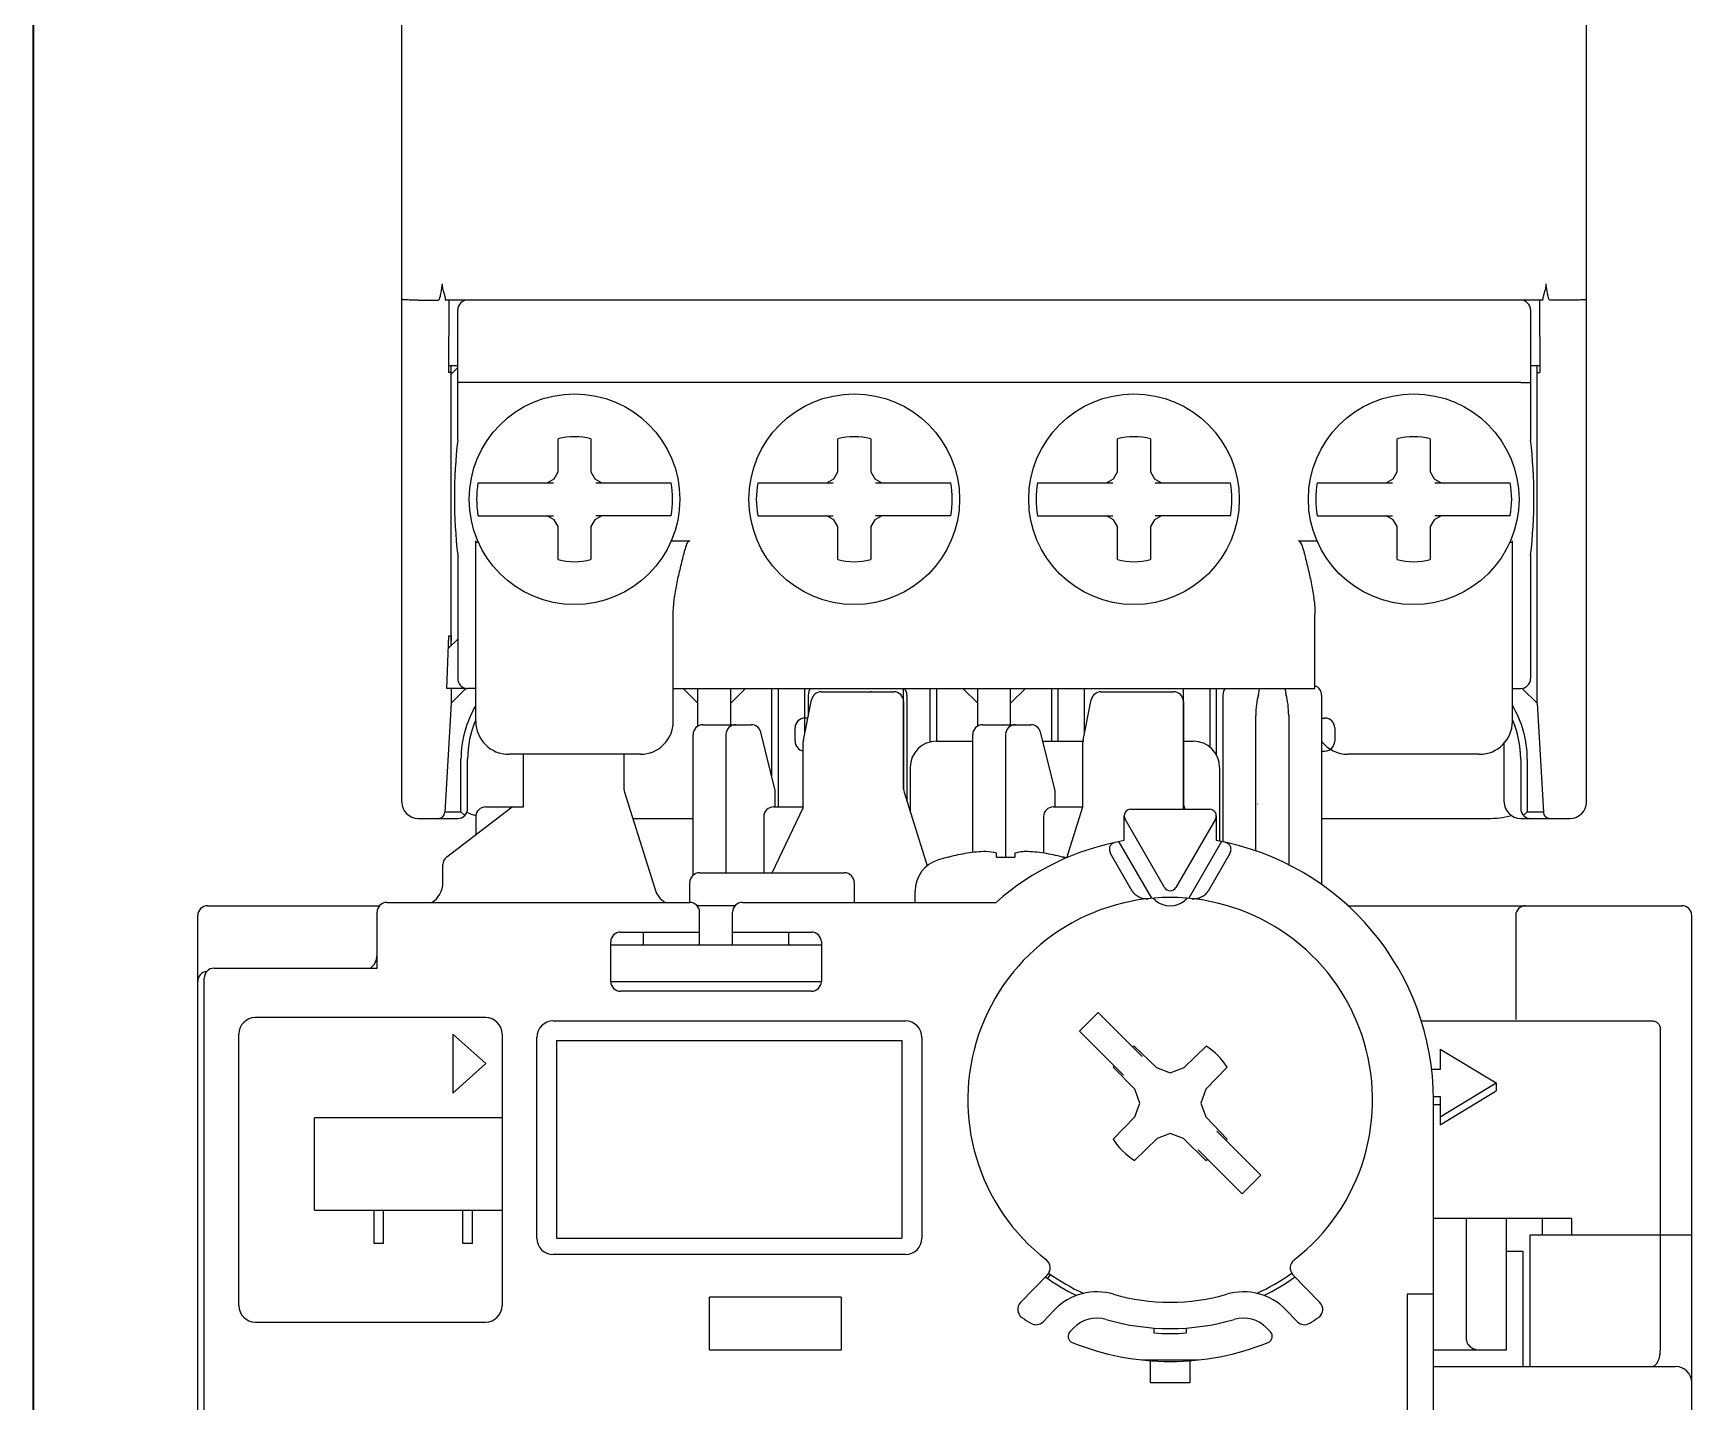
# Model space of a CAD drawing. Header units: millimetres. Extents: x 0 to 19090, y 0 to 12100.
# Drawn here: x 16945.1 to 16995.5, y 10443.6 to 10485.2 of the extents above; entities that cross this region are included whole.
import ezdxf

# ---------------------------------------------------------------- set-up
doc = ezdxf.new("R2010")
doc.units = ezdxf.units.MM
doc.header["$MEASUREMENT"] = 0
doc.layers.add('NetDam', color=7, linetype='Continuous', lineweight=35)

msp = doc.modelspace()

# ---------------------------------------------------------------- linework, layer by layer
at = {"color": 7, "linetype": 'Continuous'}
for p, q in [((16956.292, 10461.875), (16956.292, 10527.875)), ((16992.292, 10461.875), (16992.292, 10523.772)), ((16956.792, 10477.125), (16957.403, 10477.125)), ((16990.964, 10477.125), (16957.621, 10477.125)), ((16957.72, 10477.125), (16957.709, 10474.925)), ((16957.992, 10472.875), (16957.992, 10476.825)), ((16990.592, 10476.825), (16990.592, 10472.875)), ((16990.864, 10477.125), (16990.875, 10474.925)), ((16991.792, 10477.125), (16991.181, 10477.125)), ((16957.792, 10474.925), (16957.709, 10474.925)), ((16957.992, 10475.125), (16957.71, 10475.125)), ((16957.792, 10466.625), (16957.792, 10475.125)), ((16957.992, 10475.075), (16957.792, 10474.875)), ((16990.874, 10475.125), (16990.592, 10475.125)), ((16990.792, 10464.875), (16990.792, 10475.125)), ((16990.792, 10474.925), (16990.875, 10474.925)), ((16990.292, 10474.625), (16958.292, 10474.625)), ((16961.042, 10471.908), (16961.042, 10472.908)), ((16962.042, 10472.908), (16962.042, 10471.908)), ((16969.542, 10471.908), (16969.542, 10472.908)), ((16970.542, 10472.908), (16970.542, 10471.908)), ((16978.042, 10471.908), (16978.042, 10472.908)), ((16979.042, 10472.908), (16979.042, 10471.908)), ((16986.542, 10471.908), (16986.542, 10472.908)), ((16987.542, 10472.908), (16987.542, 10471.908)), ((16960.709, 10471.575), (16960.92, 10471.697)), ((16960.92, 10471.697), (16961.042, 10471.908)), ((16962.042, 10471.908), (16962.164, 10471.697)), ((16962.164, 10471.697), (16962.375, 10471.575)), ((16969.209, 10471.575), (16969.42, 10471.697)), ((16969.42, 10471.697), (16969.542, 10471.908)), ((16970.542, 10471.908), (16970.664, 10471.697)), ((16970.664, 10471.697), (16970.875, 10471.575)), ((16977.709, 10471.575), (16977.92, 10471.697)), ((16977.92, 10471.697), (16978.042, 10471.908)), ((16979.042, 10471.908), (16979.164, 10471.697)), ((16979.164, 10471.697), (16979.375, 10471.575)), ((16986.209, 10471.575), (16986.42, 10471.697)), ((16986.42, 10471.697), (16986.542, 10471.908)), ((16987.542, 10471.908), (16987.664, 10471.697)), ((16987.664, 10471.697), (16987.875, 10471.575)), ((16958.609, 10471.575), (16960.899, 10471.575)), ((16962.186, 10471.575), (16964.476, 10471.575)), ((16967.109, 10471.575), (16969.399, 10471.575)), ((16970.686, 10471.575), (16972.976, 10471.575)), ((16975.609, 10471.575), (16977.899, 10471.575)), ((16979.186, 10471.575), (16981.476, 10471.575)), ((16984.109, 10471.575), (16986.399, 10471.575)), ((16987.686, 10471.575), (16989.976, 10471.575)), ((16958.609, 10470.575), (16960.899, 10470.575)), ((16960.92, 10470.453), (16960.709, 10470.575)), ((16961.042, 10470.242), (16960.92, 10470.453)), ((16961.042, 10469.242), (16961.042, 10470.242)), ((16962.164, 10470.453), (16962.042, 10470.242)), ((16962.042, 10470.242), (16962.042, 10469.242)), ((16962.375, 10470.575), (16962.164, 10470.453)), ((16964.476, 10470.575), (16962.186, 10470.575)), ((16967.109, 10470.575), (16969.399, 10470.575)), ((16969.42, 10470.453), (16969.209, 10470.575)), ((16969.542, 10470.242), (16969.42, 10470.453)), ((16969.542, 10469.242), (16969.542, 10470.242)), ((16970.664, 10470.453), (16970.542, 10470.242)), ((16970.542, 10470.242), (16970.542, 10469.242)), ((16970.875, 10470.575), (16970.664, 10470.453)), ((16972.976, 10470.575), (16970.686, 10470.575)), ((16975.609, 10470.575), (16977.899, 10470.575)), ((16977.92, 10470.453), (16977.709, 10470.575)), ((16978.042, 10470.242), (16977.92, 10470.453)), ((16978.042, 10469.242), (16978.042, 10470.242)), ((16979.164, 10470.453), (16979.042, 10470.242)), ((16979.042, 10470.242), (16979.042, 10469.242)), ((16979.375, 10470.575), (16979.164, 10470.453)), ((16981.476, 10470.575), (16979.186, 10470.575)), ((16984.109, 10470.575), (16986.399, 10470.575)), ((16986.42, 10470.453), (16986.209, 10470.575)), ((16986.542, 10470.242), (16986.42, 10470.453)), ((16986.542, 10469.242), (16986.542, 10470.242)), ((16987.664, 10470.453), (16987.542, 10470.242)), ((16987.542, 10470.242), (16987.542, 10469.242)), ((16987.875, 10470.575), (16987.664, 10470.453)), ((16989.976, 10470.575), (16987.686, 10470.575)), ((16958.542, 10464.325), (16958.542, 10469.808)), ((16958.626, 10469.758), (16958.542, 10469.758)), ((16964.459, 10469.808), (16965.042, 10469.808)), ((16983.542, 10469.808), (16984.126, 10469.808)), ((16990.042, 10469.758), (16989.959, 10469.758)), ((16990.042, 10464.325), (16990.042, 10469.808)), ((16957.992, 10469.375), (16957.992, 10465.625)), ((16990.592, 10469.375), (16990.592, 10465.625)), ((16964.542, 10464.325), (16964.542, 10467.571)), ((16984.042, 10465.325), (16984.042, 10467.571)), ((16957.663, 10465.325), (16957.72, 10466.925)), ((16957.992, 10466.825), (16957.707, 10466.539)), ((16957.72, 10466.925), (16957.792, 10466.925)), ((16957.792, 10466.925), (16957.78, 10466.613)), ((16958.18, 10465.325), (16957.663, 10465.325)), ((16957.792, 10465.325), (16957.792, 10464.875)), ((16957.792, 10464.875), (16958.242, 10465.325)), ((16958.542, 10465.325), (16958.292, 10465.325)), ((16964.542, 10465.325), (16984.042, 10465.325)), ((16964.842, 10465.325), (16965.292, 10464.875)), ((16965.292, 10464.185), (16965.292, 10465.325)), ((16966.292, 10464.225), (16966.292, 10465.325)), ((16966.292, 10464.875), (16966.742, 10465.325)), ((16967.542, 10462.625), (16967.542, 10465.325)), ((16967.742, 10461.725), (16967.742, 10465.325)), ((16968.542, 10463.975), (16968.542, 10465.325)), ((16968.642, 10465.125), (16968.642, 10464.475)), ((16969.038, 10465.225), (16971.242, 10465.225)), ((16971.542, 10462.265), (16971.542, 10465.325)), ((16971.642, 10465.125), (16971.642, 10461.901)), ((16972.342, 10465.325), (16972.342, 10463.7)), ((16972.542, 10465.325), (16972.542, 10463.725)), ((16973.342, 10465.325), (16973.792, 10464.875)), ((16973.792, 10464.185), (16973.792, 10465.325)), ((16974.792, 10464.225), (16974.792, 10465.325)), ((16974.792, 10464.875), (16975.242, 10465.325)), ((16976.042, 10463.725), (16976.042, 10465.325)), ((16976.242, 10463.725), (16976.242, 10465.325)), ((16977.042, 10463.975), (16977.042, 10465.325)), ((16977.538, 10465.225), (16979.742, 10465.225)), ((16980.042, 10461.653), (16980.042, 10465.325)), ((16980.842, 10465.325), (16980.842, 10463.549)), ((16981.042, 10465.325), (16981.042, 10463.312)), ((16981.242, 10465.125), (16981.242, 10460.663)), ((16984.242, 10465.125), (16984.242, 10459.364)), ((16990.042, 10465.325), (16990.292, 10465.325)), ((16990.338, 10465.329), (16990.792, 10464.875)), ((16957.792, 10464.875), (16957.603, 10461.564)), ((16968.498, 10463.754), (16968.744, 10464.984)), ((16971.542, 10464.925), (16971.542, 10462.265)), ((16976.998, 10463.754), (16977.244, 10464.984)), ((16980.042, 10464.925), (16980.042, 10461.867)), ((16990.792, 10464.875), (16990.982, 10461.564)), ((16965.442, 10464.225), (16966.908, 10464.225)), ((16968.242, 10463.725), (16968.242, 10464.125)), ((16968.632, 10464.425), (16968.542, 10464.425)), ((16973.942, 10464.225), (16975.408, 10464.225)), ((16982.242, 10460.386), (16982.242, 10464.505)), ((16983.242, 10464.505), (16983.242, 10459.964)), ((16984.242, 10464.425), (16984.342, 10464.425)), ((16984.642, 10464.125), (16984.642, 10463.725)), ((16965.142, 10459.648), (16965.142, 10463.925)), ((16966.142, 10463.925), (16966.142, 10459.725)), ((16967.642, 10462.225), (16967.199, 10463.998)), ((16968.492, 10461.701), (16968.492, 10463.695)), ((16972.542, 10463.725), (16973.642, 10463.725)), ((16973.642, 10460.343), (16973.642, 10463.925)), ((16974.642, 10463.925), (16974.642, 10460.203)), ((16976.142, 10462.225), (16975.699, 10463.998)), ((16975.767, 10463.725), (16976.994, 10463.725)), ((16976.992, 10461.725), (16976.992, 10463.695)), ((16980.042, 10463.725), (16980.342, 10463.725)), ((16989.792, 10461.875), (16989.792, 10463.667)), ((16958.092, 10461.575), (16958.092, 10463.175)), ((16958.292, 10461.675), (16958.292, 10463.175)), ((16963.542, 10463.325), (16959.542, 10463.325)), ((16959.992, 10461.725), (16959.992, 10463.325)), ((16963.042, 10463.325), (16963.042, 10462.265)), ((16984.242, 10463.425), (16984.342, 10463.425)), ((16989.042, 10463.325), (16985.042, 10463.325)), ((16990.292, 10463.175), (16990.292, 10461.675)), ((16990.492, 10463.175), (16990.492, 10461.575)), ((16971.742, 10462.925), (16971.742, 10461.584)), ((16981.142, 10462.925), (16981.142, 10460.683)), ((16963.056, 10462.175), (16963.988, 10459.215)), ((16967.642, 10461.725), (16967.642, 10462.225)), ((16971.556, 10462.175), (16972.261, 10459.937)), ((16976.142, 10461.725), (16976.142, 10462.225)), ((16957.604, 10461.575), (16958.092, 10461.575)), ((16957.661, 10460.212), (16959.652, 10461.725)), ((16958.092, 10461.575), (16958.204, 10461.463)), ((16958.842, 10461.725), (16959.992, 10461.725)), ((16967.552, 10459.725), (16968.492, 10461.701)), ((16967.592, 10461.725), (16968.492, 10461.725)), ((16976.092, 10461.725), (16976.992, 10461.725)), ((16976.506, 10460.179), (16976.992, 10461.725)), ((16978.442, 10461.653), (16980.842, 10461.653)), ((16980.051, 10461.794), (16980.086, 10461.653)), ((16990.492, 10461.575), (16990.38, 10461.463)), ((16990.492, 10461.575), (16990.981, 10461.575)), ((16956.792, 10461.375), (16957.992, 10461.375)), ((16958.542, 10461.425), (16958.542, 10460.882)), ((16963.308, 10461.375), (16965.142, 10461.375)), ((16967.292, 10461.425), (16967.292, 10459.725)), ((16975.792, 10461.425), (16975.792, 10460.324)), ((16978.242, 10460.701), (16978.242, 10461.453)), ((16978.242, 10461.375), (16978.258, 10461.375)), ((16979.469, 10459.275), (16978.269, 10461.353)), ((16981.016, 10461.353), (16979.816, 10459.275)), ((16981.026, 10461.375), (16981.042, 10461.375)), ((16981.042, 10461.453), (16981.042, 10460.701)), ((16984.242, 10461.375), (16989.292, 10461.375)), ((16990.292, 10461.375), (16991.792, 10461.375)), ((16979.08, 10458.949), (16978.085, 10460.672)), ((16981.199, 10460.672), (16980.205, 10458.949)), ((16972.892, 10460.203), (16972.915, 10460.203)), ((16974.362, 10460.203), (16974.362, 10460.321)), ((16974.362, 10460.203), (16974.922, 10460.203)), ((16974.922, 10460.321), (16974.922, 10460.203)), ((16976.37, 10460.203), (16976.392, 10460.203)), ((16978.49, 10459.171), (16977.833, 10460.309)), ((16981.452, 10460.309), (16980.795, 10459.171)), ((16957.542, 10459.425), (16957.542, 10459.973)), ((16965.342, 10459.725), (16969.742, 10459.725)), ((16965.042, 10458.825), (16965.042, 10459.425)), ((16970.042, 10459.425), (16970.042, 10458.825)), ((16971.892, 10458.825), (16971.892, 10459.164)), ((16950.392, 10458.725), (16955.62, 10458.725)), ((16955.542, 10456.825), (16955.542, 10458.525)), ((16955.842, 10458.825), (16965.042, 10458.825)), ((16966.419, 10458.725), (16965.265, 10458.725)), ((16965.342, 10457.522), (16965.342, 10458.525)), ((16966.342, 10457.522), (16966.342, 10458.525)), ((16966.642, 10458.825), (16974.351, 10458.825)), ((16979.199, 10458.884), (16979.116, 10458.951)), ((16980.169, 10458.951), (16980.086, 10458.884)), ((16985.038, 10458.725), (16995.192, 10458.725)), ((16950.092, 10421.525), (16950.092, 10458.425)), ((16990.142, 10458.425), (16990.142, 10455.301)), ((16995.492, 10435.163), (16995.492, 10458.425)), ((16962.642, 10456.425), (16962.642, 10457.625)), ((16969.042, 10457.522), (16962.642, 10457.522)), ((16962.942, 10457.925), (16965.342, 10457.925)), ((16963.642, 10457.522), (16963.642, 10457.925)), ((16966.342, 10457.925), (16968.742, 10457.925)), ((16968.042, 10457.925), (16968.042, 10457.522)), ((16969.042, 10457.625), (16969.042, 10456.425)), ((16950.292, 10433.625), (16950.292, 10456.525)), ((16950.592, 10456.825), (16955.542, 10456.825)), ((16962.642, 10456.425), (16969.042, 10456.425)), ((16968.742, 10456.125), (16962.942, 10456.125)), ((16977.45, 10455.483), (16976.885, 10454.917)), ((16978.792, 10454.141), (16977.45, 10455.483)), ((16958.842, 10455.325), (16951.842, 10455.325)), ((16960.897, 10455.225), (16971.597, 10455.225)), ((16987.27, 10455.225), (16994.286, 10455.225)), ((16951.342, 10446.575), (16951.342, 10454.825)), ((16957.842, 10454.825), (16957.842, 10453.025)), ((16958.842, 10453.925), (16957.842, 10454.825)), ((16959.342, 10454.825), (16959.342, 10446.575)), ((16960.397, 10448.625), (16960.397, 10454.725)), ((16960.992, 10454.625), (16960.992, 10448.625)), ((16960.992, 10454.625), (16971.492, 10454.625)), ((16971.492, 10454.625), (16971.492, 10448.625)), ((16972.097, 10454.725), (16972.097, 10448.625)), ((16976.885, 10454.917), (16978.227, 10453.575)), ((16994.536, 10445.225), (16994.536, 10454.955)), ((16978.548, 10454.458), (16979.222, 10453.804)), ((16980.062, 10453.804), (16980.737, 10454.458)), ((16987.842, 10454.369), (16987.842, 10453.752)), ((16987.842, 10454.369), (16989.542, 10453.34)), ((16957.842, 10453.025), (16958.842, 10453.925)), ((16978.563, 10453.145), (16977.909, 10453.819)), ((16979.222, 10453.804), (16979.642, 10453.65)), ((16979.642, 10453.65), (16980.062, 10453.804)), ((16981.376, 10453.819), (16980.722, 10453.145)), ((16987.842, 10453.752), (16987.584, 10453.752)), ((16978.717, 10452.725), (16978.563, 10453.145)), ((16980.722, 10453.145), (16980.568, 10452.725)), ((16987.842, 10452.311), (16989.542, 10453.34)), ((16987.842, 10452.068), (16989.542, 10453.097)), ((16989.542, 10453.34), (16989.542, 10453.097)), ((16978.563, 10452.305), (16978.717, 10452.725)), ((16980.568, 10452.725), (16980.722, 10452.305)), ((16987.639, 10452.928), (16987.842, 10452.928)), ((16987.642, 10442.925), (16987.642, 10452.825)), ((16987.642, 10452.686), (16987.842, 10452.686)), ((16987.842, 10452.928), (16987.842, 10452.068)), ((16953.642, 10449.475), (16953.642, 10452.275)), ((16959.342, 10452.275), (16953.642, 10452.275)), ((16977.909, 10451.631), (16978.563, 10452.305)), ((16980.722, 10452.305), (16981.376, 10451.631)), ((16979.242, 10451.653), (16978.556, 10450.987)), ((16979.642, 10451.799), (16979.242, 10451.653)), ((16980.042, 10451.653), (16979.642, 10451.799)), ((16980.729, 10450.987), (16980.042, 10451.653)), ((16982.4, 10450.533), (16981.058, 10451.875)), ((16980.492, 10451.309), (16981.834, 10449.967)), ((16982.4, 10450.533), (16981.834, 10449.967)), ((16953.642, 10449.475), (16959.342, 10449.475)), ((16955.442, 10449.475), (16955.442, 10448.475)), ((16955.742, 10448.475), (16955.742, 10449.475)), ((16958.142, 10449.475), (16958.142, 10448.475)), ((16958.442, 10448.475), (16958.442, 10449.475)), ((16991.838, 10449.225), (16987.642, 10449.225)), ((16988.649, 10445.525), (16988.649, 10449.225)), ((16989.865, 10445.225), (16989.865, 10449.225)), ((16990.94, 10449.225), (16990.94, 10448.725)), ((16991.838, 10449.225), (16991.838, 10448.725)), ((16955.442, 10448.475), (16955.742, 10448.475)), ((16958.142, 10448.475), (16958.442, 10448.475)), ((16960.992, 10448.625), (16971.492, 10448.625)), ((16990.578, 10444.725), (16990.578, 10448.725)), ((16990.578, 10448.725), (16995.492, 10448.725)), ((16971.597, 10448.125), (16960.897, 10448.125)), ((16989.865, 10448.225), (16990.362, 10448.225)), ((16990.362, 10448.225), (16990.362, 10444.725)), ((16975.912, 10447.513), (16975.092, 10446.671)), ((16976.003, 10447.527), (16975.914, 10447.4)), ((16984.193, 10446.671), (16983.373, 10447.513)), ((16986.842, 10446.925), (16986.842, 10442.925)), ((16987.642, 10446.925), (16986.842, 10446.925)), ((16965.642, 10445.225), (16965.642, 10446.825)), ((16969.642, 10446.825), (16965.642, 10446.825)), ((16969.642, 10446.825), (16969.642, 10445.225)), ((16975.778, 10446.085), (16976.13, 10446.447)), ((16983.154, 10446.447), (16983.507, 10446.085)), ((16951.842, 10446.075), (16958.842, 10446.075)), ((16976.704, 10445.889), (16976.596, 10445.779)), ((16979.142, 10445.893), (16979.142, 10445.743)), ((16980.142, 10445.743), (16980.142, 10445.893)), ((16982.689, 10445.779), (16982.581, 10445.889)), ((16965.642, 10445.225), (16969.642, 10445.225)), ((16978.786, 10444.925), (16980.498, 10444.925)), ((16979.042, 10444.225), (16979.042, 10444.898)), ((16980.242, 10444.898), (16980.242, 10444.225)), ((16987.642, 10445.225), (16989.865, 10445.225)), ((16987.642, 10444.725), (16994.992, 10444.725)), ((16980.242, 10444.225), (16979.042, 10444.225))]:
    msp.add_line(p, q, dxfattribs=at)
for centre in [(16961.542, 10471.075), (16970.042, 10471.075), (16978.542, 10471.075), (16987.042, 10471.075)]:
    msp.add_circle(centre, 3.2, dxfattribs=at)
for centre, radius, start, end in [((16958.292, 10476.825), 0.3, 90, 180), ((16990.292, 10476.825), 0.3, 0, 90), ((16973.255, 10471.125), 15.363, 173.459, 186.5415), ((16961.542, 10471.075), 1.9, 74.7425, 105.2575), ((16970.042, 10471.075), 1.9, 74.7425, 105.2575), ((16978.542, 10471.075), 1.9, 74.7425, 105.2575), ((16987.042, 10471.075), 1.9, 74.7425, 105.2575), ((16975.33, 10471.125), 15.363, 353.4585, 6.541), ((16961.542, 10471.075), 2.976, 170.3274, 189.6726), ((16961.542, 10471.075), 2.976, 350.3274, 9.6726), ((16970.042, 10471.075), 2.976, 170.3274, 189.6726), ((16970.042, 10471.075), 2.976, 350.3274, 9.6726), ((16978.542, 10471.075), 2.976, 170.3274, 189.6726), ((16978.542, 10471.075), 2.976, 350.3274, 9.6726), ((16987.042, 10471.075), 2.976, 170.3274, 189.6726), ((16987.042, 10471.075), 2.976, 350.3274, 9.6726), ((16961.542, 10471.075), 1.9, 254.7425, 285.2575), ((16970.042, 10471.075), 1.9, 254.7425, 285.2575), ((16978.542, 10471.075), 1.9, 254.7425, 285.2575), ((16987.042, 10471.075), 1.9, 254.7425, 285.2575), ((16958.292, 10465.625), 0.3, 180, 247.9684), ((16990.292, 10465.625), 0.3, 270, 0), ((16958.284, 10465.605), 0.278, 247.9186, 271.6394), ((16968.942, 10465.125), 0.3, 138.1897, 180), ((16969.038, 10464.925), 0.3, 90, 168.6901), ((16970.003, 10465.144), 0.549, 8.5182, 10.4088), ((16971.242, 10464.925), 0.3, 0, 90), ((16971.342, 10465.125), 0.3, 0, 41.8103), ((16977.538, 10464.925), 0.3, 90, 168.6901), ((16979.742, 10464.925), 0.3, 0, 90), ((16981.542, 10465.125), 0.3, 138.1897, 180), ((16983.942, 10465.125), 0.3, 0, 70.5288), ((16961.292, 10463.175), 3.2, 149.3085, 180), ((16987.292, 10463.175), 3.2, 0, 30.6915), ((16961.292, 10463.175), 3, 156.5346, 180), ((16959.542, 10464.325), 1, 180, 270), ((16963.542, 10464.325), 1, 270, 0), ((16965.442, 10463.925), 0.3, 90, 180), ((16966.442, 10463.925), 0.3, 90, 180), ((16966.908, 10463.925), 0.3, 14.0362, 90), ((16968.542, 10464.125), 0.3, 90, 180), ((16973.942, 10463.925), 0.3, 90, 180), ((16974.942, 10463.925), 0.3, 90, 180), ((16975.408, 10463.925), 0.3, 14.0362, 90), ((16984.342, 10464.125), 0.3, 0, 90), ((16989.042, 10464.325), 1, 270, 0), ((16987.292, 10463.175), 3, 0, 23.4654), ((16968.542, 10463.725), 0.3, 180, 260.3917), ((16968.792, 10463.695), 0.3, 168.6901, 180), ((16972.542, 10462.925), 0.8, 90, 180), ((16977.292, 10463.695), 0.3, 168.6901, 180), ((16980.342, 10462.925), 0.8, 0, 90), ((16985.042, 10464.325), 1, 216.8699, 270), ((16984.342, 10463.725), 0.3, 270, 0), ((16963.342, 10462.265), 0.3, 180, 197.4748), ((16971.842, 10462.265), 0.3, 180, 197.4748), ((16956.792, 10461.875), 0.5, 180, 270), ((16957.403, 10461.575), 0.2, 270, 356.7295), ((16957.992, 10461.675), 0.3, 270, 0), ((16959.292, 10464.375), 3, 250.0221, 255.5877), ((16958.842, 10461.425), 0.3, 90, 180), ((16967.592, 10461.425), 0.3, 90, 180), ((16976.092, 10461.425), 0.3, 90, 180), ((16978.442, 10461.453), 0.2, 90, 210), ((16980.342, 10461.867), 0.3, 180, 194.0363), ((16980.842, 10461.453), 0.2, 330, 90), ((16982.483, 10461.815), 0.19, 179.9727, 181.0432), ((16990.292, 10461.875), 0.5, 180, 270), ((16990.592, 10461.675), 0.3, 180, 270), ((16991.181, 10461.575), 0.2, 183.2705, 270), ((16991.792, 10461.875), 0.5, 270, 0), ((16989.292, 10464.375), 3, 270, 283.8373), ((16979.642, 10452.825), 8, 100.0787, 131.4096), ((16979.642, 10452.825), 8, 0, 79.9213), ((16957.842, 10459.973), 0.3, 127.2348, 180), ((16972.892, 10459.164), 1, 106.9578, 180), ((16974.642, 10453.425), 7, 104.4775, 106.9578), ((16974.642, 10453.425), 6.994, 99.6084, 104.2987), ((16974.23, 10455.149), 5.227, 92.1087, 98.304), ((16973.921, 10458.577), 1.799, 75.7888, 86.2741), ((16975.054, 10455.142), 5.234, 81.6998, 87.8875), ((16974.642, 10453.425), 6.994, 75.7013, 80.3916), ((16974.642, 10453.425), 7, 74.6476, 75.5225), ((16965.342, 10459.425), 0.3, 90, 180), ((16969.742, 10459.425), 0.3, 0, 90), ((16956.842, 10459.425), 0.7, 300.8299, 0), ((16964.656, 10459.425), 0.7, 197.4748, 239.136), ((16979.642, 10459.375), 0.2, 210, 330), ((16950.392, 10458.425), 0.3, 90, 180), ((16955.842, 10458.525), 0.3, 90, 180), ((16965.042, 10458.525), 0.3, 0, 90), ((16966.642, 10458.525), 0.3, 90, 180), ((16979.642, 10452.825), 6.15, 307.7132, 232.2868), ((16979.642, 10459.425), 0.7, 230.6646, 309.3354), ((16990.442, 10458.425), 0.3, 90, 180), ((16995.192, 10458.425), 0.3, 0, 90), ((16962.942, 10457.625), 0.3, 90, 180), ((16968.742, 10457.625), 0.3, 0, 90), ((16955.042, 10457.225), 0.5, 306.808, 0), ((16950.392, 10456.425), 0.3, 94.5911, 180), ((16950.592, 10456.525), 0.3, 90, 180), ((16962.942, 10456.425), 0.3, 180, 270), ((16968.742, 10456.425), 0.3, 270, 0), ((16951.842, 10454.825), 0.5, 90, 180), ((16958.842, 10454.825), 0.5, 0, 90), ((16960.897, 10454.725), 0.5, 90, 180), ((16971.597, 10454.725), 0.5, 0, 90), ((16979.642, 10452.725), 2.05, 122.2602, 123.7482), ((16979.642, 10452.725), 2.05, 32.2602, 57.7398), ((16979.642, 10452.725), 2.05, 146.2518, 147.7398), ((16979.642, 10452.725), 2.05, 212.2602, 237.9895), ((16979.642, 10452.725), 2.05, 326.2518, 327.7398), ((16979.642, 10452.725), 2.05, 302.0105, 303.7482), ((16960.897, 10448.625), 0.5, 180, 270), ((16971.597, 10448.625), 0.5, 270, 0), ((16975.697, 10447.722), 0.3, 315.7744, 52.2868), ((16983.588, 10447.722), 0.3, 127.7132, 224.2256), ((16979.642, 10452.725), 6.5, 234.2838, 244.0889), ((16979.642, 10452.725), 6.35, 234.4243, 245.58), ((16979.642, 10452.725), 6.35, 294.42, 305.5757), ((16979.642, 10452.725), 6.5, 295.9105, 305.7163), ((16977.42, 10445.192), 1.8, 73.7683, 135.7744), ((16979.642, 10452.825), 6.15, 253.7683, 286.2317), ((16981.865, 10445.192), 1.8, 44.2256, 106.2317), ((16951.842, 10446.575), 0.5, 180, 270), ((16958.842, 10446.575), 0.5, 270, 0), ((16975.307, 10446.462), 0.3, 135.7744, 235.7325), ((16983.978, 10446.462), 0.3, 304.2675, 44.2256), ((16979.642, 10452.825), 8, 235.7325, 238.0075), ((16975.563, 10446.294), 0.3, 238.0075, 315.7744), ((16977.42, 10445.192), 1, 73.7683, 135.7744), ((16979.642, 10452.825), 6.95, 253.7683, 286.2317), ((16981.865, 10445.192), 1, 44.2256, 106.2317), ((16983.722, 10446.294), 0.3, 224.2256, 301.9925), ((16979.642, 10452.825), 8, 301.9925, 304.2675), ((16976.739, 10445.639), 0.2, 135.7744, 248.0006), ((16979.642, 10452.825), 7.95, 248.0006, 291.9994), ((16979.642, 10452.825), 7.1, 265.9617, 274.0383), ((16982.545, 10445.639), 0.2, 291.9994, 44.2256), ((16994.992, 10444.225), 0.5, 0, 90)]:
    msp.add_arc(centre, radius, start, end, dxfattribs=at)
for centre, major_axis, ratio, start_param, end_param in [((16957.403, 10479.42), (0, 2.295), 0.087156, -3.141593, -2.468842), ((16957.623, 10477.625), (0.002, 0.5), 0.056924, -3.838117, -3.141308), ((16990.961, 10477.625), (-0.002, 0.5), 0.056924, -3.141877, -2.445069), ((16991.181, 10479.42), (0, -2.295), 0.087156, -0.672751, 0), ((16965.042, 10464.071), (0, 5.737), 0.087156, 0, 0.386947), ((16983.542, 10464.071), (0, 5.737), 0.087156, -0.386947, 0), ((16958.18, 10467.325), (2.8, 0), 0.714286, -1.570796, -1.530594), ((16982.542, 10464.505), (0, 0.92), 0.325991, 0.831174, 1.570796), ((16982.942, 10464.505), (0, 0.92), 0.325991, -1.570796, -0.831174)]:
    msp.add_ellipse(centre, major_axis=major_axis, ratio=ratio, start_param=start_param, end_param=end_param, dxfattribs=at)
for points, knots in [([(16957.603, 10477.241), (16957.602, 10477.254), (16957.598, 10477.281), (16957.582, 10477.338), (16957.561, 10477.398), (16957.542, 10477.463), (16957.53, 10477.515), (16957.524, 10477.57), (16957.526, 10477.607), (16957.528, 10477.625)], [0, 0, 0, 0, 0.097243, 0.206197, 0.450835, 0.582757, 0.719152, 0.858725, 1, 1, 1, 1]), ([(16991.057, 10477.625), (16991.059, 10477.607), (16991.06, 10477.57), (16991.054, 10477.515), (16991.043, 10477.463), (16991.023, 10477.398), (16991.002, 10477.338), (16990.987, 10477.281), (16990.982, 10477.254), (16990.982, 10477.241)], [0, 0, 0, 0, 0.141275, 0.280848, 0.417243, 0.549165, 0.793803, 0.902757, 1, 1, 1, 1]), ([(16956.792, 10477.125), (16956.76, 10477.125), (16956.696, 10477.125), (16956.603, 10477.126), (16956.518, 10477.128), (16956.453, 10477.131), (16956.407, 10477.133), (16956.378, 10477.135), (16956.353, 10477.136), (16956.332, 10477.138), (16956.315, 10477.14), (16956.303, 10477.142), (16956.296, 10477.144), (16956.293, 10477.145), (16956.292, 10477.146), (16956.292, 10477.147)], [0, 0, 0, 0, 0.194465, 0.381445, 0.553767, 0.704827, 0.770543, 0.828861, 0.879231, 0.921183, 0.95434, 0.978434, 0.993376, 0.997553, 1, 1, 1, 1]), ([(16992.292, 10477.147), (16992.292, 10477.146), (16992.292, 10477.145), (16992.288, 10477.144), (16992.281, 10477.142), (16992.269, 10477.14), (16992.253, 10477.138), (16992.232, 10477.136), (16992.207, 10477.135), (16992.178, 10477.133), (16992.132, 10477.131), (16992.067, 10477.128), (16991.981, 10477.126), (16991.889, 10477.125), (16991.825, 10477.125), (16991.792, 10477.125)], [0, 0, 0, 0, 0.002447, 0.006624, 0.021566, 0.04566, 0.078817, 0.120769, 0.171139, 0.229457, 0.295173, 0.446233, 0.618555, 0.805535, 1, 1, 1, 1]), ([(16958.292, 10474.625), (16958.273, 10474.625), (16958.234, 10474.625), (16958.179, 10474.625), (16958.135, 10474.625), (16958.102, 10474.626), (16958.081, 10474.626), (16958.061, 10474.626), (16958.044, 10474.626), (16958.029, 10474.626), (16958.018, 10474.627), (16958.01, 10474.627), (16958.005, 10474.627), (16958.002, 10474.627), (16957.998, 10474.627), (16957.996, 10474.627), (16957.994, 10474.627), (16957.993, 10474.628), (16957.992, 10474.628), (16957.992, 10474.628)], [0, 0, 0, 0, 0.195342, 0.383101, 0.556044, 0.634844, 0.707507, 0.773336, 0.831705, 0.882061, 0.923926, 0.94155, 0.956909, 0.969969, 0.9807, 0.989079, 0.995084, 0.998713, 1, 1, 1, 1]), ([(16990.292, 10474.625), (16990.312, 10474.625), (16990.35, 10474.625), (16990.406, 10474.625), (16990.45, 10474.625), (16990.482, 10474.626), (16990.504, 10474.626), (16990.524, 10474.626), (16990.541, 10474.626), (16990.556, 10474.626), (16990.567, 10474.627), (16990.575, 10474.627), (16990.579, 10474.627), (16990.583, 10474.627), (16990.586, 10474.627), (16990.589, 10474.627), (16990.591, 10474.627), (16990.592, 10474.628), (16990.592, 10474.628), (16990.592, 10474.628)], [0, 0, 0, 0, 0.195342, 0.383101, 0.556044, 0.634844, 0.707507, 0.773336, 0.831705, 0.882061, 0.923926, 0.94155, 0.956909, 0.969969, 0.9807, 0.989079, 0.995084, 0.998713, 1, 1, 1, 1]), ([(16957.992, 10469.375), (16957.992, 10469.374), (16957.994, 10469.372), (16957.996, 10469.371), (16957.997, 10469.37)], [0, 0, 0, 0, 0.389095, 1, 1, 1, 1]), ([(16964.542, 10467.571), (16964.542, 10467.647), (16964.548, 10467.801), (16964.579, 10468.107), (16964.63, 10468.41), (16964.695, 10468.711), (16964.748, 10468.935), (16964.803, 10469.159), (16964.838, 10469.309), (16964.854, 10469.384)], [0, 0, 0, 0, 0.125006, 0.250017, 0.499988, 0.624993, 0.749992, 0.875, 1, 1, 1, 1]), ([(16983.731, 10469.384), (16983.747, 10469.309), (16983.782, 10469.159), (16983.837, 10468.935), (16983.89, 10468.711), (16983.954, 10468.41), (16984.006, 10468.107), (16984.036, 10467.801), (16984.042, 10467.647), (16984.042, 10467.571)], [0, 0, 0, 0, 0.125, 0.250008, 0.375007, 0.500012, 0.749983, 0.874994, 1, 1, 1, 1]), ([(16982.321, 10465.125), (16982.322, 10465.131), (16982.329, 10465.154), (16982.334, 10465.178), (16982.335, 10465.196)], [0, 0, 0, 0, 0.25225, 1, 1, 1, 1]), ([(16982.335, 10465.196), (16982.338, 10465.222), (16982.344, 10465.26), (16982.357, 10465.303), (16982.364, 10465.319), (16982.366, 10465.325)], [0, 0, 0, 0, 0.3003823, 0.4368546, 0.5067557, 0.5067557, 0.5067557, 0.5067557]), ([(16983.119, 10465.325), (16983.121, 10465.319), (16983.128, 10465.303), (16983.141, 10465.26), (16983.147, 10465.222), (16983.149, 10465.196)], [0.4932472, 0.4932472, 0.4932472, 0.4932472, 0.563145, 0.6996173, 1, 1, 1, 1]), ([(16983.149, 10465.196), (16983.15, 10465.19), (16983.153, 10465.166), (16983.159, 10465.142), (16983.164, 10465.125)], [0, 0, 0, 0, 0.246934, 1, 1, 1, 1]), ([(16977.982, 10460.651), (16977.95, 10460.644), (16977.903, 10460.626), (16977.851, 10460.585), (16977.82, 10460.544), (16977.799, 10460.493), (16977.792, 10460.434), (16977.803, 10460.37), (16977.821, 10460.329), (16977.833, 10460.309)], [0, 0, 0, 0, 0.220503, 0.331017, 0.44503, 0.566597, 0.699889, 0.845986, 1, 1, 1, 1]), ([(16981.452, 10460.309), (16981.463, 10460.329), (16981.482, 10460.37), (16981.493, 10460.434), (16981.486, 10460.493), (16981.465, 10460.544), (16981.433, 10460.585), (16981.382, 10460.626), (16981.335, 10460.644), (16981.303, 10460.651)], [0, 0, 0, 0, 0.154014, 0.300111, 0.433403, 0.55497, 0.668983, 0.779497, 1, 1, 1, 1]), ([(16975.247, 10460.372), (16975.22, 10460.371), (16975.111, 10460.361), (16975.002, 10460.341), (16974.922, 10460.321)], [0, 0, 0, 0, 0.248301, 1, 1, 1, 1]), ([(16978.49, 10459.171), (16978.516, 10459.126), (16978.587, 10459.05), (16978.714, 10458.976), (16978.843, 10458.938), (16978.93, 10458.934), (16978.971, 10458.938)], [0, 0, 0, 0, 0.281549, 0.5409, 0.779142, 1, 1, 1, 1]), ([(16980.314, 10458.938), (16980.355, 10458.934), (16980.442, 10458.938), (16980.571, 10458.976), (16980.698, 10459.05), (16980.769, 10459.126), (16980.795, 10459.171)], [0, 0, 0, 0, 0.220858, 0.4591, 0.718451, 1, 1, 1, 1]), ([(16990.142, 10455.301), (16990.142, 10455.294), (16990.143, 10455.281), (16990.146, 10455.267), (16990.148, 10455.262)], [0, 0, 0, 0, 0.536653, 1, 1, 1, 1]), ([(16994.286, 10455.225), (16994.303, 10455.225), (16994.337, 10455.222), (16994.387, 10455.207), (16994.433, 10455.182), (16994.471, 10455.147), (16994.501, 10455.104), (16994.529, 10455.041), (16994.536, 10454.989), (16994.536, 10454.955)], [0, 0, 0, 0, 0.125118, 0.250193, 0.375245, 0.5003, 0.625377, 0.750486, 1, 1, 1, 1]), ([(16988.649, 10445.525), (16988.649, 10445.511), (16988.651, 10445.484), (16988.666, 10445.434), (16988.699, 10445.379), (16988.75, 10445.327), (16988.808, 10445.288), (16988.869, 10445.259), (16988.952, 10445.233), (16989.017, 10445.225), (16989.06, 10445.225)], [0, 0, 0, 0, 0.07264, 0.144005, 0.280358, 0.409423, 0.533176, 0.653205, 0.770592, 1, 1, 1, 1]), ([(16994.269, 10444.725), (16994.286, 10444.725), (16994.322, 10444.731), (16994.372, 10444.758), (16994.418, 10444.802), (16994.458, 10444.862), (16994.491, 10444.937), (16994.517, 10445.025), (16994.532, 10445.122), (16994.536, 10445.19), (16994.536, 10445.225)], [0, 0, 0, 0, 0.083026, 0.171844, 0.272249, 0.388059, 0.520822, 0.669688, 0.831298, 1, 1, 1, 1])]:
    msp.add_open_spline(points, degree=3, knots=knots, dxfattribs=at)
at = {"layer": 'NetDam', "color": 0}
msp.add_line((16945.092, 11664.875), (16945.092, 10184.875), dxfattribs=at)

doc.saveas('drawing.dxf')
